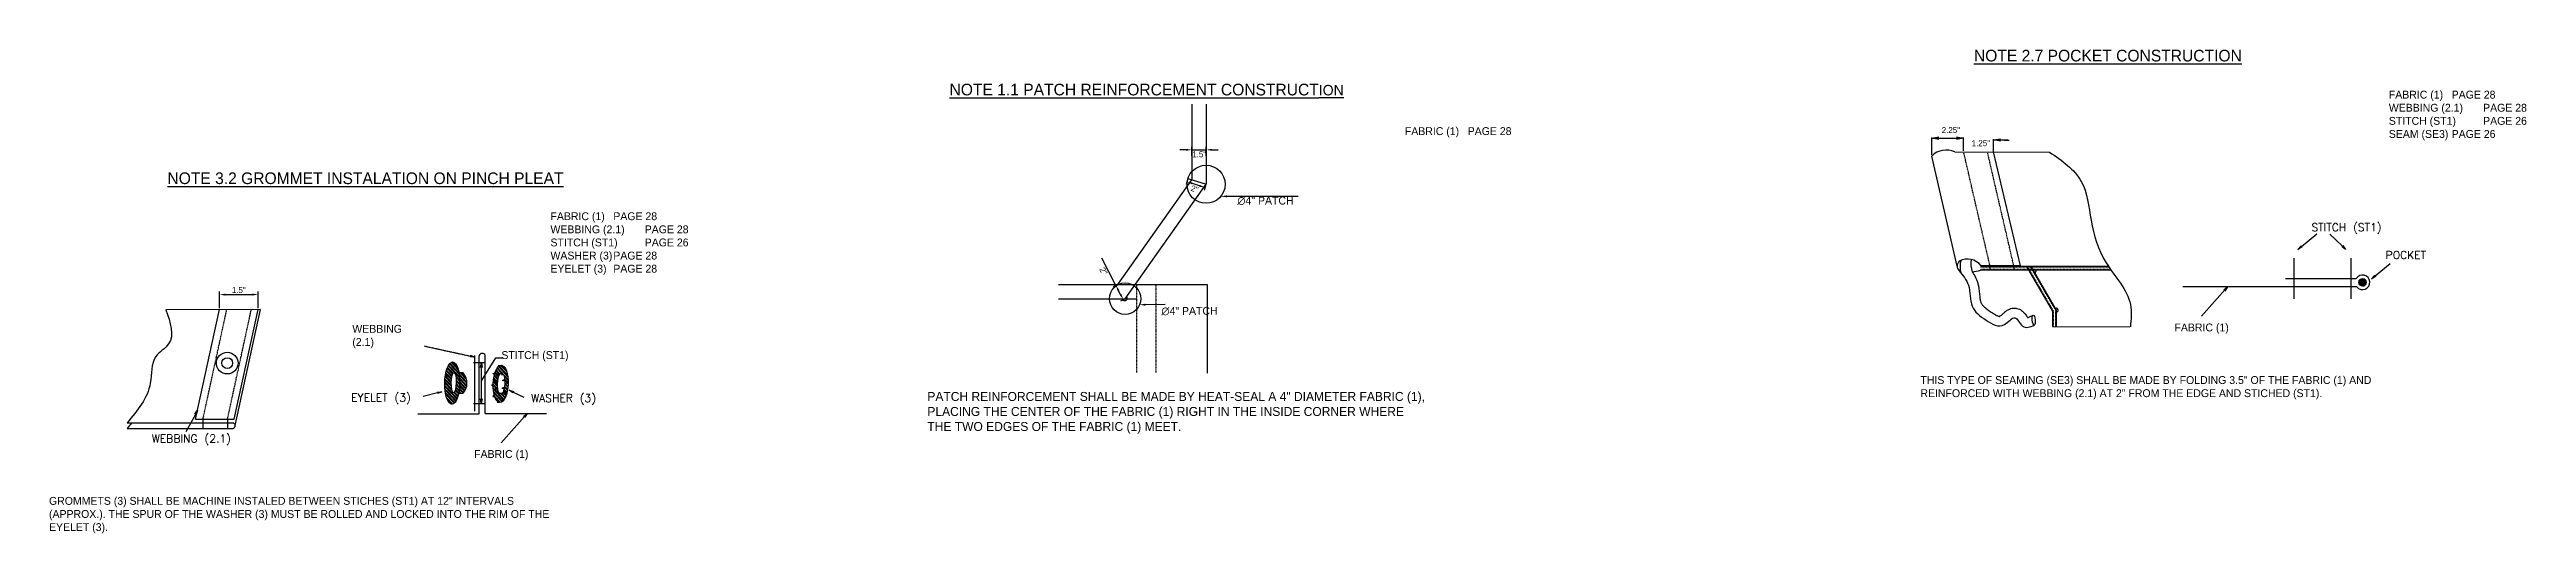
# Model space of a CAD drawing. Header units: inches. Extents: x -1914 to 19746, y -1697 to -663.
# Drawn here: x 8798 to 9838, y -1220 to -1017 of the extents above; entities that cross this region are included whole.
import ezdxf

# ---------------------------------------------------------------- set-up
doc = ezdxf.new("R2010")
doc.units = ezdxf.units.IN
doc.header["$MEASUREMENT"] = 0
doc.linetypes.add('HIDDEN', pattern=[0.375, 0.25, -0.125])
for name, color, linetype in [('DIMENSION', 7, 'Continuous'), ('FINISH', 1, 'Continuous'), ('GROMMET', 7, 'Continuous'), ('Object', 7, 'Continuous'), ('PEN1', 5, 'Continuous'), ('STECH', 7, 'HIDDEN'), ('TEXT', 7, 'Continuous'), ('WEBB', 5, 'Continuous')]:
    doc.layers.add(name, color=color, linetype=linetype)
doc.styles.add('style1', font='txt.shx')

# ---------------------------------------------------------------- blocks, each defined once
blk = doc.blocks.new('_OPEN')
at = {"color": 0, "linetype": 'ByBlock'}
for p, q in [((-1, 0.17), (0, 0)), ((0, 0), (-1, -0.17)), ((0, 0), (-1, 0))]:
    blk.add_line(p, q, dxfattribs=at)

msp = doc.modelspace()

# ---------------------------------------------------------------- hatches: boundary and pattern name
at = {"layer": 'GROMMET'}
h = msp.add_hatch(dxfattribs=at)
h.set_pattern_fill('STEEL', color=256, scale=8, angle=88.8950047, style=0)
h.set_pattern_definition([(133.895, (8927.886, -1561.8043), (-0.7206116, -0.693339), []), (133.895, (8927.3861, -1561.7947), (-0.7206116, -0.693339), [])])
edge = h.paths.add_edge_path()
edge.add_ellipse((8966.89558, -1156.7831), major_axis=(-0.17103, -8.86717), ratio=0.3557987052, start_angle=0, end_angle=360)
edge = h.paths.add_edge_path(flags=16)
edge.add_ellipse((8967.53011, -1156.61109), major_axis=(-0.0812, -4.20993), ratio=0.2499996442, start_angle=0, end_angle=360)
h = msp.add_hatch(dxfattribs=at)
h.set_pattern_fill('STEEL', color=256, scale=8, angle=88.8950047, style=0)
h.set_pattern_definition([(133.895005, (7562.8171, -2696.4331), (-0.72061156, -0.693339), []), (133.895005, (7562.3171, -2696.4235), (-0.72061156, -0.693339), [])])
edge = h.paths.add_edge_path()
edge.add_line((8971.54569, -1152.54513), (8969.73947, -1152.54655))
edge.add_ellipse((8966.89558, -1156.7831), major_axis=(-0.17103, -8.86717), ratio=0.3557987052, start_angle=61.47942577, end_angle=118.93296646, ccw=False)
edge.add_line((8969.58598, -1161.07042), (8971.29738, -1161.13649))
edge.add_arc((8966.50359, -1156.69867), 6.53259, 317.20827907, 399.48079613)
h = msp.add_hatch(dxfattribs=at)
h.set_pattern_fill('STEEL', color=256, scale=8, angle=87.80844418, style=0)
h.set_pattern_definition([(132.80844, (8921.6017, -1560.6624), (-0.7336297, -0.6795494), []), (132.80844, (8921.1021, -1560.6433), (-0.7336297, -0.6795494), [])])
edge = h.paths.add_edge_path()
edge.add_ellipse((8987.24001, -1157.13463), major_axis=(-0.29925, -7.81971), ratio=0.3979833832, start_angle=155.98077946, end_angle=194.03614859)
edge.add_ellipse((8987.24001, -1157.13463), major_axis=(-0.29925, -7.81971), ratio=0.3979833832, start_angle=194.03614859, end_angle=201.59008166)
edge.add_ellipse((8987.24001, -1157.13463), major_axis=(-0.29925, -7.81971), ratio=0.3979833832, start_angle=201.59008166, end_angle=235.667824)
edge.add_ellipse((8987.24001, -1157.13463), major_axis=(-0.29925, -7.81971), ratio=0.3979833832, start_angle=235.667824, end_angle=242.03865019)
edge.add_ellipse((8987.24001, -1157.13463), major_axis=(-0.29925, -7.81971), ratio=0.3979833832, start_angle=242.03865019, end_angle=271.81511405)
edge.add_ellipse((8987.24001, -1157.13463), major_axis=(-0.29925, -7.81971), ratio=0.3979833832, start_angle=271.81511405, end_angle=278.19781629)
edge.add_ellipse((8987.24001, -1157.13463), major_axis=(-0.29925, -7.81971), ratio=0.3979833832, start_angle=278.19781629, end_angle=305.22186549)
edge.add_ellipse((8987.24001, -1157.13463), major_axis=(-0.29925, -7.81971), ratio=0.3979833832, start_angle=305.22186549, end_angle=313.61026758)
edge.add_ellipse((8987.24001, -1157.13463), major_axis=(-0.29925, -7.81971), ratio=0.3979833832, start_angle=313.61026758, end_angle=342.99542309)
edge.add_ellipse((8987.24001, -1157.13463), major_axis=(-0.29925, -7.81971), ratio=0.3979833832, start_angle=342.99542309, end_angle=353.5235101)
edge.add_ellipse((8987.24001, -1157.13463), major_axis=(-0.29925, -7.81971), ratio=0.3979833832, start_angle=353.5235101, end_angle=388.88364904)
edge.add_line((8988.48124, -1164.03912), (8987.85915, -1163.84489))
edge.add_line((8987.85915, -1163.84489), (8988.74911, -1163.65759))
edge.add_ellipse((8987.24001, -1157.13463), major_axis=(-0.29925, -7.81971), ratio=0.3979833832, start_angle=34.35328947, end_angle=60.08101087)
edge.add_line((8989.78812, -1161.13813), (8989.12336, -1160.99549))
edge.add_line((8989.12336, -1160.99549), (8989.93694, -1160.53459))
edge.add_ellipse((8987.24001, -1157.13463), major_axis=(-0.29925, -7.81971), ratio=0.3979833832, start_angle=65.10361769, end_angle=91.56935796)
edge.add_line((8990.35915, -1157.03953), (8989.63151, -1156.8621))
edge.add_line((8989.63151, -1156.8621), (8990.36629, -1156.58954))
edge.add_ellipse((8987.24001, -1157.13463), major_axis=(-0.29925, -7.81971), ratio=0.3979833832, start_angle=94.86932481, end_angle=120.98427573)
edge.add_line((8990.06211, -1153.21113), (8989.51864, -1153.0725))
edge.add_line((8989.51864, -1153.0725), (8989.95748, -1152.73244))
edge.add_ellipse((8987.24001, -1157.13463), major_axis=(-0.29925, -7.81971), ratio=0.3979833832, start_angle=125.12889225, end_angle=150.25506283)
edge.add_line((8989.04387, -1150.40432), (8988.42174, -1150.33673))
edge.add_line((8988.42174, -1150.33673), (8988.78011, -1150.04052))
edge = h.paths.add_edge_path(flags=16)
edge.add_spline(control_points=[(8987.05093, -1152.84774), (8987.06849, -1152.83488), (8987.08671, -1152.82236), (8987.17861, -1152.76365), (8987.26314, -1152.72308), (8987.45327, -1152.67116), (8987.55875, -1152.66101), (8987.76447, -1152.68113), (8987.86318, -1152.71092), (8988.0051, -1152.77912), (8988.05601, -1152.81077), (8988.10204, -1152.84499)], knot_values=[2.9718711977, 2.9718711977, 2.9718711977, 2.9718711977, 2.9961324867, 2.9961324867, 3.0894499873, 3.0894499873, 3.1827674878, 3.1827674878, 3.2760849884, 3.2760849884, 3.3376625338, 3.3376625338, 3.3376625338, 3.3376625338], degree=3, periodic=0)
edge.add_spline(control_points=[(8988.10204, -1152.84499), (8988.12576, -1152.86263), (8988.14819, -1152.88095), (8988.24848, -1152.96948), (8988.31158, -1153.04507), (8988.42023, -1153.20104), (8988.46618, -1153.28175), (8988.50748, -1153.36657)], knot_values=[2.7054839022, 2.7054839022, 2.7054839022, 2.7054839022, 2.7372238573, 2.7372238573, 2.8555395838, 2.8555395838, 2.9718711977, 2.9718711977, 2.9718711977, 2.9718711977], degree=3, periodic=0)
edge.add_spline(control_points=[(8988.50748, -1153.36657), (8988.5202, -1153.39268), (8988.53247, -1153.41918), (8988.61057, -1153.59538), (8988.66573, -1153.75773), (8988.77905, -1154.17187), (8988.83147, -1154.43541), (8988.89447, -1154.87067), (8988.913, -1155.02581), (8988.92845, -1155.18586)], knot_values=[2.0670533552, 2.0670533552, 2.0670533552, 2.0670533552, 2.1028615192, 2.1028615192, 2.3015146544, 2.3015146544, 2.5671919923, 2.5671919923, 2.7054839022, 2.7054839022, 2.7054839022, 2.7054839022], degree=3, periodic=0)
edge.add_spline(control_points=[(8988.92845, -1155.18586), (8988.95327, -1155.44288), (8988.97018, -1155.71256), (8988.97913, -1155.99269), (8988.97922, -1155.99561), (8988.97931, -1155.99854)], knot_values=[1.8426196536, 1.8426196536, 1.8426196536, 1.8426196536, 2.0647124174, 2.0647124174, 2.0670533552, 2.0670533552, 2.0670533552, 2.0670533552], degree=3, periodic=0)
edge.add_spline(control_points=[(8988.97931, -1155.99854), (8988.99613, -1156.53539), (8988.98254, -1157.0996), (8988.91539, -1157.95799), (8988.88156, -1158.26378), (8988.83902, -1158.55611)], knot_values=[1.1674128661, 1.1674128661, 1.1674128661, 1.1674128661, 1.5972775991, 1.5972775991, 1.8426196536, 1.8426196536, 1.8426196536, 1.8426196536], degree=3, periodic=0)
edge.add_spline(control_points=[(8988.83902, -1158.55611), (8988.80662, -1158.77877), (8988.76916, -1158.99361), (8988.71389, -1159.26051), (8988.70037, -1159.32257), (8988.6864, -1159.38352)], knot_values=[0.9226823711, 0.9226823711, 0.9226823711, 0.9226823711, 1.1095459874, 1.1095459874, 1.1674128661, 1.1674128661, 1.1674128661, 1.1674128661], degree=3, periodic=0)
edge.add_spline(control_points=[(8988.6864, -1159.38352), (8988.65199, -1159.53367), (8988.61483, -1159.67712), (8988.5188, -1160.00403), (8988.4574, -1160.18001), (8988.32039, -1160.50138), (8988.24548, -1160.64682), (8988.11192, -1160.84271), (8988.06533, -1160.90292), (8988.01014, -1160.96269), (8988.00795, -1160.96505), (8988.00575, -1160.9674)], knot_values=[0.2805834066, 0.2805834066, 0.2805834066, 0.2805834066, 0.4231304645, 0.4231304645, 0.6235444011, 0.6235444011, 0.8239583377, 0.8239583377, 0.9187851977, 0.9187851977, 0.9226823711, 0.9226823711, 0.9226823711, 0.9226823711], degree=3, periodic=0)
edge.add_spline(control_points=[(8988.00575, -1160.9674), (8987.9544, -1161.02223), (8987.89693, -1161.07458), (8987.77514, -1161.1609), (8987.71372, -1161.19654), (8987.6452, -1161.22523)], knot_values=[0.1156721281, 0.1156721281, 0.1156721281, 0.1156721281, 0.2066018147, 0.2066018147, 0.2805834066, 0.2805834066, 0.2805834066, 0.2805834066], degree=3, periodic=0)
edge.add_spline(control_points=[(8987.6452, -1161.22523), (8987.62589, -1161.23332), (8987.60602, -1161.24085), (8987.49259, -1161.27911), (8987.38751, -1161.29611), (8987.28237, -1161.29209), (8987.24704, -1161.29074), (8987.2118, -1161.28712), (8987.07073, -1161.26362), (8986.9719, -1161.2253), (8986.80404, -1161.12916), (8986.73409, -1161.07201), (8986.67351, -1161.01126), (8986.67283, -1161.01057), (8986.67215, -1161.00989)], knot_values=[6.0538951192, 6.0538951192, 6.0538951192, 6.0538951192, 6.0747403873, 6.0747403873, 6.1695672473, 6.1695672473, 6.1695672473, 6.2014292299, 6.2014292299, 6.2995850271, 6.2995850271, 6.3977408243, 6.3977408243, 6.3988574353, 6.3988574353, 6.3988574353, 6.3988574353], degree=3, periodic=0)
edge.add_line((8986.67215, -1161.00989), (8985.94464, -1160.97757))
edge.add_line((8985.94464, -1160.97757), (8986.44199, -1160.69778))
edge.add_spline(control_points=[(8986.44199, -1160.69778), (8986.39054, -1160.60632), (8986.34643, -1160.5101), (8986.24325, -1160.24814), (8986.19028, -1160.07366), (8986.12507, -1159.80509), (8986.1072, -1159.72391), (8986.0905, -1159.64024)], knot_values=[5.4764900919, 5.4764900919, 5.4764900919, 5.4764900919, 5.607028911, 5.607028911, 5.8114297888, 5.8114297888, 5.895843436, 5.895843436, 5.895843436, 5.895843436], degree=3, periodic=0)
edge.add_line((8986.0905, -1159.64024), (8985.06981, -1159.24165))
edge.add_line((8985.06981, -1159.24165), (8985.95759, -1158.67938))
edge.add_spline(control_points=[(8985.95759, -1158.67938), (8985.92966, -1158.36195), (8985.91355, -1158.02637), (8985.90386, -1157.21087), (8985.92108, -1156.72418), (8985.95995, -1156.25209)], knot_values=[4.5381654625, 4.5381654625, 4.5381654625, 4.5381654625, 4.8092415057, 4.8092415057, 5.1815349878, 5.1815349878, 5.1815349878, 5.1815349878], degree=3, periodic=0)
edge.add_line((8985.95995, -1156.25209), (8985.16531, -1155.7846))
edge.add_line((8985.16531, -1155.7846), (8986.04714, -1155.4638))
edge.add_spline(control_points=[(8986.04714, -1155.4638), (8986.08875, -1155.16786), (8986.13924, -1154.88506), (8986.24373, -1154.41748), (8986.29453, -1154.22461), (8986.40642, -1153.86708), (8986.46734, -1153.70249), (8986.58492, -1153.44223), (8986.63786, -1153.33993), (8986.69806, -1153.24397)], knot_values=[3.5525539349, 3.5525539349, 3.5525539349, 3.5525539349, 3.7994639493, 3.7994639493, 3.9924055588, 3.9924055588, 4.1853471683, 4.1853471683, 4.3257710889, 4.3257710889, 4.3257710889, 4.3257710889], degree=3, periodic=0)
edge.add_line((8986.69806, -1153.24397), (8986.00345, -1153.09904))
edge.add_line((8986.00345, -1153.09904), (8987.05093, -1152.84774))
at = {"layer": 'Object'}
h = msp.add_hatch(dxfattribs=at)
h.set_pattern_fill('ANSI35', color=256, scale=2, style=0)
h.set_pattern_definition([(45, (-4034.32377, -25.76067), (-0.35355339, 0.35355339), []), (45, (-4033.9702, -25.76067), (-0.35355339, 0.35355339), [0.625, -0.125, 0, -0.125])])
h.paths.add_polyline_path([(9770.74961, -1114.52875, 1), (9767.62746, -1114.52875, 1)])

# ---------------------------------------------------------------- linework, layer by layer
at = {"layer": 'DIMENSION'}
for p, q in [((9597.98386, -1059.80951), (9637.66513, -1059.87218)), ((9625.53874, -1107.57521), (9614.13772, -1059.83502)), ((9618.82972, -1054.91622), (9620.82972, -1054.91622)), ((9598.93576, -1107.69286), (9588.24404, -1061.52653)), ((9662.49509, -1107.8688), (9608.65743, -1107.8688)), ((9654.29407, -1109.3688), (9608.65743, -1109.3688)), ((9663.52815, -1109.3688), (9608.65743, -1109.3688)), ((9736.81485, -1112.96797), (9766.55133, -1112.96797)), ((9740.32285, -1104.3177), (9740.32285, -1121.5066)), ((9764.26708, -1104.3177), (9764.26708, -1121.5066)), ((9766.79008, -1116.43618), (9693.7259, -1116.43618)), ((8886.29949, -1125.94621), (8846.61822, -1126.00888)), ((8859.11913, -1171.97279), (8869.12671, -1125.97333)), ((8875.37061, -1171.97279), (8885.38378, -1125.94765)), ((8875.7421, -1174.6), (8886.32717, -1125.94616)), ((8830.35624, -1173.41034), (8874.81949, -1173.41034)), ((8859.11913, -1171.97279), (8875.37061, -1171.97279)), ((8830.35624, -1175.78967), (8874.81949, -1175.78967))]:
    msp.add_line(p, q, dxfattribs=at)
msp.add_spline([(8846.61822, -1126.00888), (8847.75584, -1140.36678), (8842.42696, -1145.69139), (8840.08225, -1156.7666), (8830.35624, -1173.41034)], degree=3, dxfattribs=at)
msp.add_open_spline([(8832.35353, -1173.41034), (8831.69577, -1174.20692), (8831.026, -1174.9983), (8830.35624, -1175.78967)], degree=3, dxfattribs=at)
at = {"layer": 'FINISH'}
for p, q in [((9277.50094, -1039.72751), (9277.50094, -1071.46321)), ((9275.87777, -1070.94657), (9283.50094, -1073.37293)), ((9246.39822, -1115.37293), (9277.50094, -1071.46321)), ((9221.50094, -1115.37293), (9284.00069, -1115.37293)), ((9284.00069, -1115.37293), (9284.00069, -1152.6623))]:
    msp.add_line(p, q, dxfattribs=at)
for centre, radius in [((9283.50094, -1073.37293), 8), ((9249.50094, -1121.37293), 6.58171)]:
    msp.add_circle(centre, radius, dxfattribs=at)
at = {"layer": 'GROMMET'}
for p, q in [((8971.54569, -1152.54513), (8969.73947, -1152.54655)), ((8983.9652, -1152.81743), (8984.83886, -1152.62605)), ((8984.6315, -1153.36297), (8983.9652, -1152.81743)), ((8986.00345, -1153.09904), (8987.05093, -1152.84774)), ((8986.69806, -1153.24397), (8986.00345, -1153.09904)), ((8986.15608, -1149.42329), (8986.37312, -1149.81973)), ((8986.77553, -1149.51952), (8986.15608, -1149.42329)), ((8987.55158, -1153.27469), (8988.10204, -1152.84499)), ((8988.50748, -1153.36657), (8987.55158, -1153.27469)), ((8988.42174, -1150.33673), (8988.78011, -1150.04052)), ((8989.04387, -1150.40432), (8988.42174, -1150.33673)), ((8989.51864, -1153.0725), (8989.95748, -1152.73244)), ((8990.06211, -1153.21113), (8989.51864, -1153.0725)), ((8969.58598, -1161.07042), (8971.29738, -1161.13649)), ((8983.31208, -1157.65635), (8984.11998, -1157.26328)), ((8984.11703, -1158.13178), (8983.31208, -1157.65635)), ((8984.52506, -1161.54731), (8983.87037, -1162.47665)), ((8983.87037, -1162.47665), (8984.78028, -1162.44204)), ((8985.06981, -1159.24165), (8985.95759, -1158.67938)), ((8986.0905, -1159.64024), (8985.06981, -1159.24165)), ((8985.16531, -1155.7846), (8986.04714, -1155.4638)), ((8985.95995, -1156.25209), (8985.16531, -1155.7846)), ((8985.70186, -1164.98896), (8986.04371, -1164.57765)), ((8986.59164, -1164.891), (8985.70186, -1164.98896)), ((8985.94464, -1160.97757), (8986.44199, -1160.69778)), ((8986.67215, -1161.00989), (8985.94464, -1160.97757)), ((8987.14166, -1161.01615), (8988.00575, -1160.9674)), ((8987.6452, -1161.22523), (8987.14166, -1161.01615)), ((8987.84598, -1158.89447), (8988.83902, -1158.55611)), ((8988.6864, -1159.38352), (8987.84598, -1158.89447)), ((8987.85915, -1163.84489), (8988.74911, -1163.65759)), ((8988.48124, -1164.03912), (8987.85915, -1163.84489)), ((8987.9706, -1155.6382), (8988.92845, -1155.18586)), ((8988.97931, -1155.99854), (8987.9706, -1155.6382)), ((8989.12336, -1160.99549), (8989.93694, -1160.53459)), ((8989.78812, -1161.13813), (8989.12336, -1160.99549)), ((8989.63151, -1156.8621), (8990.36629, -1156.58954)), ((8990.35915, -1157.03953), (8989.63151, -1156.8621))]:
    msp.add_line(p, q, dxfattribs=at)
for radius in [4.55, 2.25]:
    msp.add_circle((8872.40616, -1148.38415), radius, dxfattribs=at)
for centre, major_axis, ratio in [((8966.89558, -1156.7831), (-0.17103, -8.86717), 0.3557987052), ((8967.53011, -1156.61109), (-0.0812, -4.20993), 0.2499996442), ((8987.24001, -1157.13463), (-0.29925, -7.81971), 0.3979833832)]:
    msp.add_ellipse(centre, major_axis=major_axis, ratio=ratio, dxfattribs=at)
msp.add_open_spline([(8987.28237, -1161.29209), (8987.38751, -1161.29611), (8987.49259, -1161.27911), (8987.67857, -1161.21638), (8987.75975, -1161.17181), (8987.89981, -1161.07254), (8987.95931, -1161.01774), (8988.06533, -1160.90292), (8988.11192, -1160.84271), (8988.24548, -1160.64682), (8988.32039, -1160.50138), (8988.4574, -1160.18001), (8988.5188, -1160.00403), (8988.63103, -1159.62196), (8988.6817, -1159.41596), (8988.82456, -1158.72605), (8988.8968, -1158.19554), (8988.98277, -1157.09663), (8988.99628, -1156.52924), (8988.96466, -1155.53994), (8988.9291, -1155.10997), (8988.83147, -1154.43541), (8988.77905, -1154.17187), (8988.66573, -1153.75773), (8988.61057, -1153.59538), (8988.49372, -1153.33175), (8988.43681, -1153.22485), (8988.31158, -1153.04507), (8988.24848, -1152.96948), (8988.10703, -1152.84462), (8988.03419, -1152.79309), (8987.86318, -1152.71092), (8987.76447, -1152.68113), (8987.55875, -1152.66101), (8987.45327, -1152.67116), (8987.26314, -1152.72308), (8987.17861, -1152.76365), (8987.03274, -1152.85684), (8986.97071, -1152.90943), (8986.86082, -1153.01998), (8986.81282, -1153.07817), (8986.67793, -1153.26445), (8986.60345, -1153.40122), (8986.46734, -1153.70249), (8986.40642, -1153.86708), (8986.29453, -1154.22461), (8986.24373, -1154.41748), (8986.09912, -1155.0646), (8986.0235, -1155.56423), (8985.92541, -1156.61023), (8985.9032, -1157.15572), (8985.91436, -1158.09501), (8985.93658, -1158.49569), (8986.01491, -1159.239), (8986.07069, -1159.58116), (8986.19028, -1160.07366), (8986.24325, -1160.24814), (8986.35666, -1160.53607), (8986.41324, -1160.6549), (8986.5362, -1160.85264), (8986.59732, -1160.93485), (8986.73409, -1161.07201), (8986.80404, -1161.12916), (8986.9719, -1161.2253), (8987.07073, -1161.26362), (8987.2118, -1161.28712), (8987.24704, -1161.29074), (8987.28237, -1161.29209)], degree=3, knots=[0, 0, 0, 0, 0.09482686, 0.09482686, 0.18965372, 0.18965372, 0.28448058, 0.28448058, 0.3793074401, 0.3793074401, 0.5797213766, 0.5797213766, 0.7801353132, 0.7801353132, 0.9805492497, 0.9805492497, 1.4127549206, 1.4127549206, 1.8449605914, 1.8449605914, 2.2053452651, 2.2053452651, 2.471022603, 2.471022603, 2.6696757382, 2.6696757382, 2.8218155162, 2.8218155162, 2.9401312426, 2.9401312426, 3.0334487432, 3.0334487432, 3.1267662437, 3.1267662437, 3.2200837443, 3.2200837443, 3.3134012448, 3.3134012448, 3.4067187453, 3.4067187453, 3.5000362459, 3.5000362459, 3.6929778554, 3.6929778554, 3.8859194649, 3.8859194649, 4.0788610744, 4.0788610744, 4.4946600095, 4.4946600095, 4.9104589446, 4.9104589446, 5.2356813419, 5.2356813419, 5.5609037391, 5.5609037391, 5.7653046169, 5.7653046169, 5.9290480959, 5.9290480959, 6.0550117302, 6.0550117302, 6.1531675274, 6.1531675274, 6.2513233246, 6.2513233246, 6.2831853072, 6.2831853072, 6.2831853072, 6.2831853072], dxfattribs=at)
at = {"layer": 'Object'}
for p, q in [((9275.00094, -1058.92414), (9272.50094, -1058.92414)), ((9277.50094, -1061.48884), (9277.50094, -1057.67414)), ((9277.50094, -1058.92414), (9283.50094, -1058.92414)), ((9283.50094, -1061.48884), (9283.50094, -1057.67414)), ((9286.00094, -1058.92414), (9288.50094, -1058.92414)), ((9625.54338, -1107.57521), (9609.01831, -1107.57521)), ((9612.71332, -1107.57521), (9612.71332, -1109.3688)), ((9622.71332, -1107.57521), (9622.71332, -1109.3688)), ((8978.15137, -1169.64735), (8978.15137, -1145.38668)), ((8980.71377, -1169.51974), (8980.71377, -1145.25907)), ((8952.42273, -1169.64735), (8978.15137, -1169.64735)), ((8980.71377, -1169.51974), (9006.44241, -1169.51974))]:
    msp.add_line(p, q, dxfattribs=at)
at = {"layer": 'Object', "ltscale": 0.015}
for p, q in [((9588.24404, -1061.02653), (9588.24404, -1053.77242)), ((9591.24404, -1054.02242), (9598.63573, -1054.02242)), ((9601.63573, -1059.31528), (9601.63573, -1053.77242)), ((9639.011, -1133.11047), (9671.47425, -1133.21767)), ((8979.12071, -1155.76953), (8985.17665, -1146.20353)), ((8985.17665, -1146.20353), (8988.05299, -1146.1334))]:
    msp.add_line(p, q, dxfattribs=at)
at = {"layer": 'Object'}
msp.add_circle((9769.18853, -1114.52875), 1.56108, dxfattribs=at)
for centre, radius, start, end in [((9594.34094, -1067.68644), 8.66698, 65.34660731, 134.70545967), ((9601.80109, -1107.69286), 2.86532, 134.87180629, 225.12819371), ((9603.27015, -1112.07023), 7.29703, 38.0251216, 118.57835487), ((9603.65714, -1095.49536), 14.74704, 276.07026459, 289.82024453), ((9769.18853, -1114.52875), 3.06445, 218.49447376, 149.38157579), ((9249.31748, -1121.13593), 1.03394, 232.72752959, 19.04527987), ((8979.44742, -1145.62098), 1.31706, 15.94937442, 169.75238945)]:
    msp.add_arc(centre, radius, start, end, dxfattribs=at)
at = {"layer": 'Object', "ltscale": 0.015}
for centre, radius, start, end in [((9611.2629, -1108.14867), 11.14285, 165.3276853, 191.70271093), ((9616.43051, -1106.52117), 11.78942, 172.21769024, 197.97654954), ((9630.72024, -1109.3688), 1.48823, 300.1830848, 360)]:
    msp.add_arc(centre, radius, start, end, dxfattribs=at)
msp.add_spline([(9637.66513, -1059.87218), (9651.04689, -1072.17963), (9655.17582, -1088.47092), (9661.47788, -1106.28274), (9671.69154, -1123.87734), (9671.66069, -1133.21828)], degree=3, dxfattribs=at)
at = {"layer": 'Object'}
for points in [[(9275.00094, -1059.34081), (9275.00094, -1058.50747), (9277.50094, -1058.92414)], [(9286.00094, -1059.34081), (9286.00094, -1058.50747), (9283.50094, -1058.92414)]]:
    msp.add_solid(points, dxfattribs=at)
at = {"layer": 'PEN1'}
msp.add_line((8976.43152, -1168.52368), (8976.43152, -1145.17199), dxfattribs=at)
at = {"layer": 'STECH', "ltscale": 0.015}
for p, q in [((9612.69652, -1107.57521), (9601.63573, -1059.81528)), ((9622.69652, -1107.57521), (9611.63939, -1059.83108)), ((9662.66317, -1108.1188), (9608.65743, -1108.1188)), ((9663.35228, -1109.1188), (9608.65743, -1109.1188)), ((9628.40176, -1107.8688), (9639.23725, -1126.49869)), ((9629.5586, -1107.8688), (9640.23628, -1126.22736)), ((9254.27028, -1115.37293), (9254.27028, -1152.34402)), ((9262.43653, -1115.37293), (9262.43653, -1152.34402)), ((8862.17884, -1171.97279), (8872.18748, -1125.96849)), ((8872.48811, -1171.97279), (8882.50029, -1125.95221)), ((9639.23725, -1126.49869), (9639.261, -1133.10957)), ((9640.23628, -1126.22736), (9640.261, -1133.10598))]:
    msp.add_line(p, q, dxfattribs=at)
at = {"layer": 'STECH'}
for p, q in [((8955.07285, -1141.20147), (8976.43152, -1145.87548)), ((8975.76668, -1148.18514), (8980.4985, -1148.18514)), ((8976.87569, -1148.18514), (8978.15137, -1148.18514)), ((8979.12114, -1163.35392), (8979.12027, -1148.18514)), ((8975.76668, -1165.35355), (8980.4985, -1165.35355))]:
    msp.add_line(p, q, dxfattribs=at)
at = {"layer": 'TEXT', "ltscale": 0.015}
for p, q in [((9614.13772, -1059.83502), (9614.13772, -1054.52353)), ((9617.13772, -1054.77353), (9620.13772, -1054.77353)), ((9628.11255, -1107.8688), (9638.98749, -1126.56652)), ((9629.84781, -1107.8688), (9640.48604, -1126.15953)), ((9638.98749, -1126.56652), (9639.011, -1133.11047)), ((9640.48604, -1126.15953), (9640.51099, -1133.10508)), ((8862.17884, -1171.97279), (8862.17884, -1175.78967)), ((8872.48811, -1171.97279), (8872.48811, -1175.78967))]:
    msp.add_line(p, q, dxfattribs=at)
at = {"layer": 'TEXT'}
for p, q in [((9275.68821, -1071.54213), (9275.05827, -1073.52128)), ((9280.67832, -1073.99828), (9277.81963, -1073.0884)), ((9283.31138, -1073.96849), (9282.68144, -1075.94764)), ((9322.18252, -1078.46781), (9292.18252, -1078.45241)), ((9743.60292, -1099.41836), (9749.93465, -1094.15644)), ((9760.66434, -1099.25153), (9755.47814, -1094.34126)), ((9245.58468, -1115.79363), (9239.65157, -1104.32025)), ((9774.49394, -1111.81676), (9780.82567, -1106.55484)), ((8869.12572, -1125.34833), (8869.1148, -1118.43085)), ((8871.61677, -1119.6769), (8882.87385, -1119.65913)), ((8885.3828, -1125.32266), (8885.37187, -1118.40518)), ((9245.84306, -1115.66001), (9244.47436, -1116.3678)), ((9247.53906, -1119.57297), (9246.73303, -1118.01428)), ((9248.94578, -1121.66001), (9247.57708, -1122.3678)), ((9701.50904, -1128.75333), (9712.44458, -1116.43618)), ((9266.31406, -1123.88218), (9257.98078, -1123.91201)), ((8960.63244, -1160.8859), (8954.73618, -1162.348)), ((8992.54264, -1160.61782), (8996.9634, -1162.7174)), ((8859.04892, -1169.9964), (8854.99655, -1177.19309)), ((8987.40327, -1181.83689), (8998.33881, -1169.51974))]:
    msp.add_line(p, q, dxfattribs=at)
at = {"layer": 'TEXT', "ltscale": 0.015}
msp.add_arc((9640.52018, -1126.21225), 0.84504, 267.90296878, 120.38716271, dxfattribs=at)
at = {"layer": 'TEXT'}
for centre, radius, start, end in [((8966.71674, -1156.70484), 6.37353, 315.94706636, 40.74200884), ((8874.51379, -1174.6), 1.22832, 284.41123533, 75.58876467)]:
    msp.add_arc(centre, radius, start, end, dxfattribs=at)
at = {"layer": 'TEXT', "ltscale": 0.015}
msp.add_ellipse((9631.08139, -1130.34646), major_axis=(-0.23688, 2.10838), ratio=0.2918684849, dxfattribs=at)
for points, knots in [([(9599.77954, -1109.72348), (9601.33521, -1111.58012), (9604.87798, -1115.80831), (9603.74389, -1125.04767), (9610.66559, -1130.31304), (9618.12559, -1134.74544), (9623.29209, -1127.0394), (9626.08446, -1134.43802), (9629.53995, -1133.29009), (9631.43354, -1132.40104)], [0, 0, 0, 0, 7.0667208368, 16.0932647311, 24.3346675324, 32.288245109, 37.5420328718, 42.2851434126, 47.5400144418, 47.5400144418, 47.5400144418, 47.5400144418]), ([(9605.21661, -1110.15971), (9605.70799, -1110.85989), (9606.18569, -1111.6199), (9606.80631, -1112.85128), (9606.99149, -1113.25997), (9607.35253, -1114.17914), (9607.5221, -1114.70392), (9607.78629, -1115.70858), (9607.88679, -1116.197), (9608.12366, -1117.57699), (9608.20893, -1118.42391), (9608.35743, -1119.9665), (9608.42063, -1120.66264), (9608.58536, -1121.84855), (9608.68787, -1122.33489), (9608.83632, -1122.80025), (9608.87178, -1122.89733), (9608.96485, -1123.12357), (9609.03276, -1123.26043), (9609.20238, -1123.55016), (9609.30341, -1123.70093), (9609.6733, -1124.18579), (9610.00861, -1124.54427), (9610.85882, -1125.30729), (9611.37217, -1125.71051), (9612.22468, -1126.32399), (9612.5085, -1126.52132), (9613.09864, -1126.92219), (9613.41001, -1127.13002), (9614.00402, -1127.51734), (9614.29146, -1127.69905), (9615.01043, -1128.12897), (9615.42093, -1128.34675), (9616.11016, -1128.64977), (9616.38617, -1128.73228), (9616.67169, -1128.78638), (9616.73878, -1128.78785), (9616.77995, -1128.78646), (9616.78625, -1128.78576), (9616.7893, -1128.78536)], [3.4163082785, 3.4163082785, 3.4163082785, 3.4163082785, 5.534611753, 5.534611753, 6.5217343346, 6.5217343346, 7.6609498177, 7.6609498177, 8.8001653008, 8.8001653008, 10.9946487388, 10.9946487388, 13.1891321768, 13.1891321768, 15.3836156147, 15.3836156147, 16.0541779798, 16.0541779798, 17.1479012005, 17.1479012005, 18.2416244212, 18.2416244212, 20.500443535, 20.500443535, 22.7592626488, 22.7592626488, 23.8009871475, 23.8009871475, 24.8336429356, 24.8336429356, 25.8662987237, 25.8662987237, 27.5433258298, 27.5433258298, 29.2203529358, 29.2203529358, 30.3307886141, 30.3307886141, 30.7490310475, 30.7490310475, 30.7490310475, 30.7490310475]), ([(9616.7893, -1128.78536), (9616.79196, -1128.78418), (9616.79726, -1128.78173), (9616.82513, -1128.76611), (9616.90701, -1128.71542), (9617.14975, -1128.52968), (9617.30862, -1128.39713), (9617.6739, -1128.07483), (9617.88044, -1127.88541), (9618.34019, -1127.46915), (9618.59282, -1127.24229), (9619.17459, -1126.76265), (9619.50185, -1126.50838), (9620.18807, -1126.07965), (9620.4999, -1125.90653), (9621.19119, -1125.61784), (9621.55198, -1125.49731), (9622.38594, -1125.33617), (9622.86166, -1125.29788), (9623.57741, -1125.35858), (9623.79423, -1125.39094), (9624.43647, -1125.53237), (9624.81766, -1125.67601), (9625.47371, -1125.99699), (9625.75046, -1126.17377), (9626.22709, -1126.52416), (9626.4277, -1126.69838), (9626.94841, -1127.19392), (9627.20364, -1127.49758), (9627.64316, -1128.05535), (9627.82532, -1128.31087), (9628.15041, -1128.77378), (9628.29271, -1128.98112), (9628.44972, -1129.20231), (9628.48099, -1129.24594), (9628.51088, -1129.28713)], [31.8953540088, 31.8953540088, 31.8953540088, 31.8953540088, 32.2721988123, 32.2721988123, 33.0258884193, 33.0258884193, 33.7795780263, 33.7795780263, 34.5332676333, 34.5332676333, 35.2869572402, 35.2869572402, 36.0406468472, 36.0406468472, 36.538870976, 36.538870976, 36.9529282986, 36.9529282986, 37.3669856212, 37.3669856212, 37.5420522569, 37.5420522569, 37.8876943997, 37.8876943997, 38.2333365425, 38.2333365425, 38.5789786853, 38.5789786853, 39.2540541008, 39.2540541008, 39.9291295164, 39.9291295164, 40.604204932, 40.604204932, 40.7807033044, 40.7807033044, 40.7807033044, 40.7807033044]), ([(9628.51088, -1129.28713), (9628.6387, -1129.24537), (9628.78884, -1129.19042), (9629.32691, -1128.97362), (9629.77939, -1128.76272), (9630.46236, -1128.42788), (9630.65037, -1128.33451), (9630.84451, -1128.23808)], [45.9566280934, 45.9566280934, 45.9566280934, 45.9566280934, 46.6226259596, 46.6226259596, 48.1007667384, 48.1007667384, 48.6349480471, 48.6349480471, 48.6349480471, 48.6349480471])]:
    msp.add_open_spline(points, degree=3, knots=knots, dxfattribs=at)
at = {"layer": 'TEXT'}
for points in [[(9277.69326, -1073.48544), (9277.946, -1072.69136), (9275.43739, -1072.33016)], [(9280.55195, -1074.39532), (9280.80469, -1073.60124), (9283.06056, -1074.75652)], [(9292.18231, -1078.86907), (9292.18274, -1078.03574), (9289.68252, -1078.45112)], [(8871.61611, -1119.26024), (8871.61743, -1120.09357), (8869.11677, -1119.68085)], [(8882.87319, -1119.24246), (8882.87451, -1120.07579), (8885.37385, -1119.65518)], [(9246.36292, -1118.20567), (9247.10314, -1117.82289), (9245.58468, -1115.79363)], [(9247.16895, -1119.76436), (9247.90917, -1119.38158), (9248.6874, -1121.79363)], [(9257.98227, -1124.32867), (9257.97929, -1123.49534), (9255.48079, -1123.92095)]]:
    msp.add_solid(points, dxfattribs=at)
at = {"layer": 'WEBB'}
for p, q in [((9283.50094, -1039.72751), (9283.50094, -1073.37293)), ((9249.50094, -1121.37293), (9283.50094, -1073.37293)), ((9221.50094, -1121.37293), (9254.27028, -1121.37293))]:
    msp.add_line(p, q, dxfattribs=at)

# ---------------------------------------------------------------- block references
at = {"layer": 'DIMENSION', "yscale": 2, "zscale": 2}
for p, xscale, rotation in [((9712.44458, -1116.43618), 1.999999999999789, 49.23937985794581), ((8976.43152, -1145.87548), 2.000000000000115, 346.7748578976651), ((8979.12027, -1148.18514), 1.9999999999999, 89.12850069561796), ((8979.08228, -1165.35355), 1.999999999999942, 268.8866846384956), ((8998.33881, -1169.51974), 1.999999999999789, 49.23937985794581)]:
    msp.add_blockref('_OPEN', p, dxfattribs=dict(at, xscale=xscale, rotation=rotation))
at = {"layer": 'Object', "ltscale": 0.015, "xscale": 3, "yscale": 3, "zscale": 3, "rotation": 180}
msp.add_blockref('_OPEN', (9588.24404, -1054.02242), dxfattribs=at)
at = {"layer": 'Object', "ltscale": 0.015, "xscale": 3, "yscale": 3, "zscale": 3}
msp.add_blockref('_OPEN', (9601.63573, -1054.02242), dxfattribs=at)
at = {"layer": 'TEXT', "ltscale": 0.015, "xscale": 3, "yscale": 3, "zscale": 3, "rotation": 180}
msp.add_blockref('_OPEN', (9614.13772, -1054.77353), dxfattribs=at)
at = {"layer": 'TEXT', "yscale": 2, "zscale": 2}
for p, xscale, rotation in [((9742.05687, -1100.68711), 2.00000000000005, 219.3734973823844), ((9762.05687, -1100.68711), 2.000000000000007, 314.1277901173744), ((9772.94788, -1113.0855), 2.00000000000005, 219.3734973823844), ((8962.57659, -1160.41656), 2.000000000000361, 13.57230302340427), ((8990.74421, -1159.74279), 2.000000000000353, 154.054634685543), ((8859.93878, -1168.20527), 1.999999999999991, 63.5809080993745)]:
    msp.add_blockref('_OPEN', p, dxfattribs=dict(at, xscale=xscale, rotation=rotation))

# ---------------------------------------------------------------- texts
at = {"layer": 'DIMENSION', "insert": (9596.28177, -1050.64311), "char_height": 2.5, "attachment_point": 5}
msp.add_mtext('2.25"', dxfattribs=at)
at = {"layer": 'Object', "char_height": 3.3, "width": 210.3834797, "attachment_point": 1}
for s, insert in [('\\pt91.8192;{\\C0;               \\H1.485x;\\LNOTE 2.7 POCKET CONSTRUCTION}', (9587.57959, -1016.95806)), ('\\pt91.8192;{\\C0;THIS TYPE OF SEAMING (SE3) SHALL BE MADE BY FOLDING 3.5" OF THE FABRIC (1) AND REINFORCED WITH WEBBING (2.1) AT 2" FROM THE EDGE AND STICHED (ST1). }', (9583.48757, -1153.86206))]:
    msp.add_mtext(s, dxfattribs=dict(at, insert=insert))
at = {"layer": 'Object', "insert": (9280.59745, -1060.79914), "char_height": 2.5, "attachment_point": 5}
msp.add_mtext('1.5"', dxfattribs=at)
at = {"layer": 'TEXT', "ltscale": 0.015, "style": 'style1'}
for s, p in [('STITCH (ST1)', (9747.73592, -1093.05731)), ('POCKET', (9778.86205, -1104.72449)), ('EYELET (3)', (8924.45661, -1164.51916)), ('WASHER (3)', (9000.01335, -1164.76235)), ('WEBBING (2.1)', (8840.70497, -1181.70274))]:
    msp.add_text(s, height=3.3, dxfattribs=at).set_placement(p)
at = {"layer": 'TEXT', "width": 210.3834797, "attachment_point": 1}
for s, insert, char_height in [('\\pt91.8192;{\\C0;  \\H1.485x;\\LNOTE 1.1 PATCH REINFORCEMENT CONSTRUCT\\H0.8977x;ION}', (9173.28614, -1031.20148), 3.3), ('FABRIC (1) ^IPAGE 28\\PWEBBING (2.1)^IPAGE 28\\PSTITCH (ST1)^IPAGE 26\\PSEAM (SE3)^IPAGE 26', (9780.21262, -1034.12867), 3.3), ('FABRIC (1) ^IPAGE 28', (9366.96732, -1049.4382), 3.3), ('\\pt83.472;{\\C0; \\H1.633x;\\LNOTE 3.2 GROMMET INSTALATION ON PINCH PLEAT}', (8846.1684, -1068.40392), 3), ('FABRIC (1)^IPAGE 28\\PWEBBING (2.1)^IPAGE 28\\PSTITCH (ST1)^IPAGE 26\\PWASHER (3)^IPAGE 28\\PEYELET (3)^IPAGE 28', (9008.14257, -1085.13813), 3.3), ('\\pt91.8192;{\\H1.145x;\\C0;PATCH REINFORCEMENT SHALL BE MADE BY HEAT-SEAL A 4" DIAMETER FABRIC (1), PLACING THE CENTER OF THE FABRIC (1) RIGHT IN THE INSIDE CORNER WHERE THE TWO EDGES OF THE FABRIC (1) MEET.}', (9166.43443, -1160.50571), 3.3), ('\\pt91.8192;{\\C0;GROMMETS (3) SHALL BE MACHINE INSTALED BETWEEN STICHES (ST1) AT 12" INTERVALS (APPROX.). THE SPUR OF THE WASHER (3) MUST BE ROLLED AND LOCKED INTO THE RIM OF THE EYELET (3).}', (8797.54281, -1204.54495), 3.3)]:
    msp.add_mtext(s, dxfattribs=dict(at, insert=insert, char_height=char_height))
at = {"layer": 'TEXT', "ltscale": 0.015, "insert": (9608.86842, -1056.16829), "char_height": 2.5, "attachment_point": 5}
msp.add_mtext('1.25"', dxfattribs=at)
at = {"layer": 'TEXT', "attachment_point": 5}
for s, insert, char_height, rotation in [('2"', (9278.6803, -1075.33002), 2.5, 342.34439328), ('∅4" PATCH', (9308.43156, -1080.33575), 3.3, 359.97057836), ('2"', (9240.37846, -1109.80787), 2.5, 297.34439328), ('1.5"', (8877.24235, -1117.79302), 2.5, 0.09048413), ('∅4" PATCH', (9276.52657, -1126.62063), 3.3, 0.20507231)]:
    msp.add_mtext(s, dxfattribs=dict(at, insert=insert, char_height=char_height, rotation=rotation))
at = {"layer": 'TEXT', "linetype": 'Continuous', "char_height": 3.3, "attachment_point": 1}
for s, insert, width in [('WEBBING (2.1)', (8924.92946, -1132.37417), 19.9441576), ('FABRIC (1)', (9690.19882, -1131.79917), 37.7677724), ('STITCH (ST1)', (8987.53515, -1143.3919), 55.5163763), ('FABRIC (1)', (8976.09305, -1184.88273), 37.7677724)]:
    msp.add_mtext(s, dxfattribs=dict(at, insert=insert, width=width))

doc.saveas('drawing.dxf')
